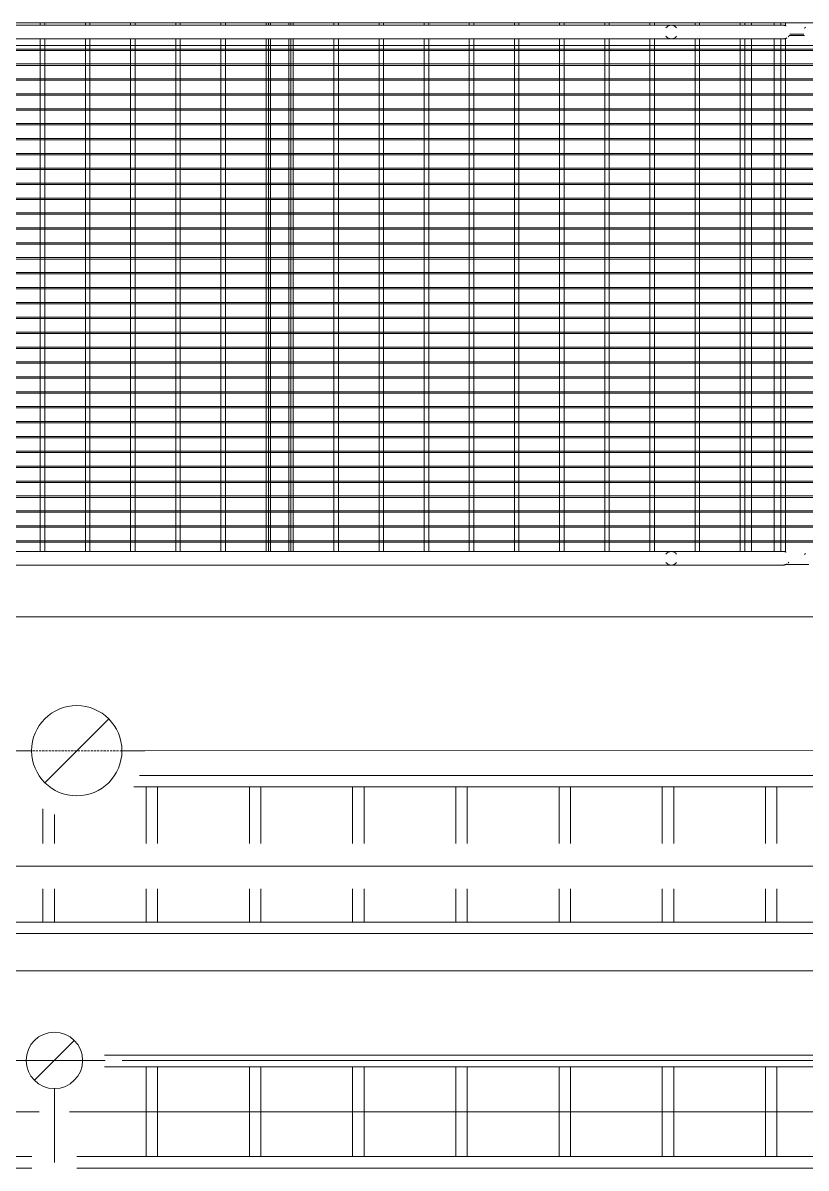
# Model space of a CAD drawing. Header units: centimetres. Extents: x -1762 to 3746, y -261 to 6534.
# Drawn here: x 750.8 to 924.2, y 2694 to 2947.7 of the extents above; entities that cross this region are included whole.
import ezdxf

# ---------------------------------------------------------------- set-up
doc = ezdxf.new("R2010")
doc.units = ezdxf.units.CM
doc.linetypes.add('Hidden', pattern=[0.714375, 0.47625, -0.238125])
for name, color, linetype, lineweight in [('A-DETL-HDLN', 7, 'Hidden', 9), ('A-FLOR-HRAL', 7, 'Continuous', 9), ('A-GENM', 7, 'Continuous', 9), ('E-CABL-TRAY', 7, 'Continuous', 9), ('E-CABL-TRAY-CNTR', 7, 'Continuous', 9), ('M-HVAC-DUCT', 7, 'Continuous', 9), ('P-PIPE', 7, 'Continuous', 9)]:
    doc.layers.add(name, color=color, linetype=linetype, lineweight=lineweight)
doc.layers.add('M-HVAC-DUCT-ANNO', color=7, linetype='Continuous', lineweight=9, true_color=0x007f00)

# ---------------------------------------------------------------- blocks, each defined once
blk = doc.blocks.new('M_RVR_Grating - 1_12 x 1_00-V63-Planta bodega almacenamiento congelados')
at = {"layer": 'A-GENM', "color": 254, "true_color": 0xd4d4d4}
for p, q in [((-55, 56), (-57.1, 56)), ((56.49, 56), (-57.1, 56)), ((-54.7, 56), (-55, 56)), ((-55, 56), (-55, 9.03)), ((-55, 9.03), (-55, 56)), ((-54.7, 9.03), (-54.7, 56)), ((-51.4, 56), (-51.7, 56)), ((-51.7, 56), (-51.7, 9.03)), ((-51.4, 9.03), (-51.4, 56)), ((-48.1, 56), (-48.4, 56)), ((-48.4, 56), (-48.4, 9.03)), ((-48.1, 9.03), (-48.1, 56)), ((-44.8, 56), (-45.1, 56)), ((-45.1, 56), (-45.1, 9.03)), ((-44.8, 9.03), (-44.8, 56)), ((-41.5, 56), (-41.8, 56)), ((-41.8, 56), (-41.8, 9.03)), ((-41.5, 9.03), (-41.5, 56)), ((-38.2, 56), (-38.5, 56)), ((-38.5, 56), (-38.5, 9.03)), ((-38.2, 9.03), (-38.2, 56)), ((-34.9, 56), (-35.2, 56)), ((-35.2, 56), (-35.2, 9.03)), ((-34.9, 9.03), (-34.9, 56)), ((-31.6, 56), (-31.9, 56)), ((-31.9, 56), (-31.9, 9.03)), ((-31.6, 9.03), (-31.6, 56)), ((-28.3, 56), (-28.6, 56)), ((-28.6, 56), (-28.6, 9.03)), ((-28.3, 9.03), (-28.3, 56)), ((-25, 56), (-25.3, 56)), ((-25.3, 56), (-25.3, 9.03)), ((-25, 9.03), (-25, 56)), ((-21.7, 56), (-22, 56)), ((-22, 56), (-22, 9.03)), ((-21.7, 9.03), (-21.7, 56)), ((-18.4, 56), (-18.7, 56)), ((-18.7, 56), (-18.7, 9.03)), ((-18.4, 9.03), (-18.4, 56)), ((-15.1, 56), (-15.4, 56)), ((-15.4, 56), (-15.4, 9.03)), ((-15.1, 9.03), (-15.1, 56)), ((-11.8, 56), (-12.1, 56)), ((-12.1, 56), (-12.1, 9.03)), ((-11.8, 9.03), (-11.8, 56)), ((-8.5, 56), (-8.8, 56)), ((-8.8, 56), (-8.8, 9.03)), ((-8.5, 9.03), (-8.5, 56)), ((-5.2, 56), (-5.5, 56)), ((-5.5, 56), (-5.5, 9.03)), ((-5.2, 9.03), (-5.2, 56)), ((-1.9, 56), (-2.2, 56)), ((-2.2, 56), (-2.2, 9.03)), ((-1.9, 9.03), (-1.9, 56)), ((1.4, 56), (1.1, 56)), ((1.1, 56), (1.1, 9.03)), ((1.4, 9.03), (1.4, 56)), ((4.7, 56), (4.4, 56)), ((4.4, 56), (4.4, 9.03)), ((4.7, 9.03), (4.7, 56)), ((8, 56), (7.7, 56)), ((7.7, 56), (7.7, 9.03)), ((8, 9.03), (8, 56)), ((11.3, 56), (11, 56)), ((11, 56), (11, 9.03)), ((11.3, 9.03), (11.3, 56)), ((14.6, 56), (14.3, 56)), ((14.3, 56), (14.3, 9.03)), ((14.6, 9.03), (14.6, 56)), ((17.9, 56), (17.6, 56)), ((17.6, 56), (17.6, 9.03)), ((17.9, 9.03), (17.9, 56)), ((21.2, 56), (20.9, 56)), ((20.9, 56), (20.9, 9.03)), ((21.2, 9.03), (21.2, 56)), ((24.5, 56), (24.2, 56)), ((24.2, 56), (24.2, 9.03)), ((24.5, 9.03), (24.5, 56)), ((27.8, 56), (27.5, 56)), ((27.5, 56), (27.5, 9.03)), ((27.8, 9.03), (27.8, 56)), ((31.1, 56), (30.8, 56)), ((30.8, 56), (30.8, 9.03)), ((31.1, 9.03), (31.1, 56)), ((34.4, 56), (34.1, 56)), ((34.1, 56), (34.1, 9.03)), ((34.4, 9.03), (34.4, 56)), ((37.7, 56), (37.4, 56)), ((37.4, 56), (37.4, 9.03)), ((37.7, 9.03), (37.7, 56)), ((41, 56), (40.7, 56)), ((40.7, 56), (40.7, 9.03)), ((41, 9.03), (41, 56)), ((44.3, 56), (44, 56)), ((44, 56), (44, 9.03)), ((44.3, 9.03), (44.3, 56)), ((47.6, 56), (47.3, 56)), ((47.3, 56), (47.3, 9.03)), ((47.6, 9.03), (47.6, 56)), ((50.9, 56), (50.6, 56)), ((50.6, 56), (50.6, 9.03)), ((50.9, 9.03), (50.9, 56)), ((54.2, 56), (53.9, 56)), ((53.9, 56), (53.9, 9.03)), ((54.2, 9.03), (54.2, 56)), ((56.49, 56), (55, 56)), ((55, 56), (55, 9.03)), ((60, 56), (59.47, 56)), ((60, 56), (59.47, 56)), ((60, 9.03), (60, 56)), ((60, 51), (60, 56)), ((-57.1, 51), (56.49, 51)), ((59.47, 51), (60, 51)), ((56.49, 49.5), (-57.1, 49.5)), ((-57.1, 48.5), (56.49, 48.5)), ((60, 49.5), (59.47, 49.5)), ((59.47, 48.5), (60, 48.5)), ((56.49, 39.5), (-57.1, 39.5)), ((-57.1, 38.5), (56.49, 38.5)), ((60, 39.5), (59.47, 39.5)), ((59.47, 38.5), (60, 38.5)), ((56.49, 29.5), (-57.1, 29.5)), ((-57.1, 28.5), (56.49, 28.5)), ((60, 29.5), (59.47, 29.5)), ((59.47, 28.5), (60, 28.5)), ((56.49, 19.5), (-57.1, 19.5)), ((-57.1, 18.5), (56.49, 18.5)), ((60, 19.5), (59.47, 19.5)), ((59.47, 18.5), (60, 18.5)), ((56.48, 9.5), (-57.1, 9.5)), ((-57.1, 8.5), (56.48, 8.5)), ((-55, 9), (-55, -56)), ((-55, -56), (-55, 9)), ((-54.7, -56), (-54.7, 9)), ((-51.7, 9), (-51.7, -56)), ((-51.4, -56), (-51.4, 9)), ((-48.4, 9), (-48.4, -56)), ((-48.1, -56), (-48.1, 9)), ((-45.1, 9), (-45.1, -56)), ((-44.8, -56), (-44.8, 9)), ((-41.8, 9), (-41.8, -56)), ((-41.5, -56), (-41.5, 9)), ((-38.5, 9), (-38.5, -56)), ((-38.2, -56), (-38.2, 9)), ((-35.2, 9), (-35.2, -56)), ((-34.9, -56), (-34.9, 9)), ((-31.9, 9), (-31.9, -56)), ((-31.6, -56), (-31.6, 9)), ((-28.6, 9), (-28.6, -56)), ((-28.3, -56), (-28.3, 9)), ((-25.3, 9), (-25.3, -56)), ((-25, -56), (-25, 9)), ((-22, 9), (-22, -56)), ((-21.7, -56), (-21.7, 9)), ((-18.7, 9), (-18.7, -56)), ((-18.4, -56), (-18.4, 9)), ((-15.4, 9), (-15.4, -56)), ((-15.1, -56), (-15.1, 9)), ((-12.1, 9), (-12.1, -56)), ((-11.8, -56), (-11.8, 9)), ((-8.8, 9), (-8.8, -56)), ((-8.5, -56), (-8.5, 9)), ((-5.5, 9), (-5.5, -56)), ((-5.2, -56), (-5.2, 9)), ((-2.2, 9), (-2.2, -56)), ((-1.9, -56), (-1.9, 9)), ((1.1, 9), (1.1, -56)), ((1.4, -56), (1.4, 9)), ((4.4, 9), (4.4, -56)), ((4.7, -56), (4.7, 9)), ((7.7, 9), (7.7, -56)), ((8, -56), (8, 9)), ((11, 9), (11, -56)), ((11.3, -56), (11.3, 9)), ((14.3, 9), (14.3, -56)), ((14.6, -56), (14.6, 9)), ((17.6, 9), (17.6, -56)), ((17.9, -56), (17.9, 9)), ((20.9, 9), (20.9, -56)), ((21.2, -56), (21.2, 9)), ((24.2, 9), (24.2, -56)), ((24.5, -56), (24.5, 9)), ((27.5, 9), (27.5, -56)), ((27.8, -56), (27.8, 9)), ((30.8, 9), (30.8, -56)), ((31.1, -56), (31.1, 9)), ((34.1, 9), (34.1, -56)), ((34.4, -56), (34.4, 9)), ((37.4, 9), (37.4, -56)), ((37.7, -56), (37.7, 9)), ((40.7, 9.02), (40.7, -56)), ((41, -56), (41, 9.02)), ((44, 9.02), (44, -56)), ((44.3, -56), (44.3, 9.02)), ((47.3, 9.01), (47.3, -56)), ((47.6, -56), (47.6, 9.01)), ((50.6, 9.01), (50.6, -56)), ((50.9, -56), (50.9, 9.01)), ((53.9, 9.01), (53.9, -56)), ((54.2, -56), (54.2, 9.01)), ((55, 9.01), (55, -56)), ((60, 9.5), (59.47, 9.5)), ((59.47, 8.5), (60, 8.5)), ((60, 9), (60, 9.03)), ((60, -56), (60, 9)), ((56.48, -0.5), (-57.1, -0.5)), ((-57.1, -1.5), (56.48, -1.5)), ((60, -0.5), (59.47, -0.5)), ((59.47, -1.5), (60, -1.5)), ((56.48, -10.5), (-57.1, -10.5)), ((-57.1, -11.5), (56.48, -11.5)), ((60, -10.5), (59.47, -10.5)), ((59.47, -11.5), (60, -11.5)), ((56.48, -20.5), (-57.1, -20.5)), ((-57.1, -21.5), (56.48, -21.5)), ((60, -20.5), (59.47, -20.5)), ((59.47, -21.5), (60, -21.5)), ((56.48, -30.5), (-57.1, -30.5)), ((-57.1, -31.5), (56.48, -31.5)), ((60, -30.5), (59.47, -30.5)), ((59.47, -31.5), (60, -31.5)), ((56.48, -40.5), (-57.1, -40.5)), ((60, -40.5), (59.47, -40.5)), ((-57.1, -41.5), (56.48, -41.5)), ((59.47, -41.5), (60, -41.5)), ((56.48, -50.5), (-57.1, -50.5)), ((60, -50.5), (59.47, -50.5)), ((56.48, -51), (-57.1, -51)), ((-57.1, -51.5), (56.48, -51.5)), ((60, -51), (59.47, -51)), ((59.47, -51.5), (60, -51.5)), ((60, -56), (60, -51)), ((-57.1, -56), (-55, -56)), ((-57.1, -56), (56.48, -56)), ((-55, -56), (-54.7, -56)), ((-51.7, -56), (-51.4, -56)), ((-48.4, -56), (-48.1, -56)), ((-45.1, -56), (-44.8, -56)), ((-41.8, -56), (-41.5, -56)), ((-38.5, -56), (-38.2, -56)), ((-35.2, -56), (-34.9, -56)), ((-31.9, -56), (-31.6, -56)), ((-28.6, -56), (-28.3, -56)), ((-25.3, -56), (-25, -56)), ((-22, -56), (-21.7, -56)), ((-18.7, -56), (-18.4, -56)), ((-15.4, -56), (-15.1, -56)), ((-12.1, -56), (-11.8, -56)), ((-8.8, -56), (-8.5, -56)), ((-5.5, -56), (-5.2, -56)), ((-2.2, -56), (-1.9, -56)), ((1.1, -56), (1.4, -56)), ((4.4, -56), (4.7, -56)), ((7.7, -56), (8, -56)), ((11, -56), (11.3, -56)), ((14.3, -56), (14.6, -56)), ((17.6, -56), (17.9, -56)), ((20.9, -56), (21.2, -56)), ((24.2, -56), (24.5, -56)), ((27.5, -56), (27.8, -56)), ((30.8, -56), (31.1, -56)), ((34.1, -56), (34.4, -56)), ((37.4, -56), (37.7, -56)), ((40.7, -56), (41, -56)), ((44, -56), (44.3, -56)), ((47.3, -56), (47.6, -56)), ((50.6, -56), (50.9, -56)), ((53.9, -56), (54.2, -56)), ((55, -56), (56.48, -56)), ((59.47, -56), (60, -56)), ((59.47, -56), (60, -56))]:
    blk.add_line(p, q, dxfattribs=at)
blk = doc.blocks.new('M_RVR_Grating - 1_12 x 1_00-V64-Planta bodega almacenamiento congelados')
at = {"layer": 'A-GENM', "color": 254, "true_color": 0xd4d4d4}
for p, q in [((-55, 56), (-57.1, 56)), ((56.48, 56), (-57.1, 56)), ((-55, 56), (-55, -56)), ((-54.7, 56), (-55, 56)), ((-55, -56), (-55, 56)), ((-54.7, -56), (-54.7, 56)), ((-51.7, 56), (-51.7, -56)), ((-51.4, 56), (-51.7, 56)), ((-51.4, -56), (-51.4, 56)), ((-48.4, 56), (-48.4, -56)), ((-48.1, 56), (-48.4, 56)), ((-48.1, -56), (-48.1, 56)), ((-45.1, 56), (-45.1, -56)), ((-44.8, 56), (-45.1, 56)), ((-44.8, -56), (-44.8, 56)), ((-41.8, 56), (-41.8, -56)), ((-41.5, 56), (-41.8, 56)), ((-41.5, -56), (-41.5, 56)), ((-38.5, 56), (-38.5, -56)), ((-38.2, 56), (-38.5, 56)), ((-38.2, -56), (-38.2, 56)), ((-35.2, 56), (-35.2, -56)), ((-34.9, 56), (-35.2, 56)), ((-34.9, -56), (-34.9, 56)), ((-31.9, 56), (-31.9, -56)), ((-31.6, 56), (-31.9, 56)), ((-31.6, -56), (-31.6, 56)), ((-28.6, 56), (-28.6, -56)), ((-28.3, 56), (-28.6, 56)), ((-28.3, -56), (-28.3, 56)), ((-25.3, 56), (-25.3, -56)), ((-25, 56), (-25.3, 56)), ((-25, -56), (-25, 56)), ((-22, 56), (-22, -56)), ((-21.7, 56), (-22, 56)), ((-21.7, -56), (-21.7, 56)), ((-18.7, 56), (-18.7, -56)), ((-18.4, 56), (-18.7, 56)), ((-18.4, -56), (-18.4, 56)), ((-15.4, 56), (-15.4, -56)), ((-15.1, 56), (-15.4, 56)), ((-15.1, -56), (-15.1, 56)), ((-12.1, 56), (-12.1, -56)), ((-11.8, 56), (-12.1, 56)), ((-11.8, -56), (-11.8, 56)), ((-8.8, 56), (-8.8, -56)), ((-8.5, 56), (-8.8, 56)), ((-8.5, -56), (-8.5, 56)), ((-5.5, 56), (-5.5, -56)), ((-5.2, 56), (-5.5, 56)), ((-5.2, -56), (-5.2, 56)), ((-2.2, 56), (-2.2, -56)), ((-1.9, 56), (-2.2, 56)), ((-1.9, -56), (-1.9, 56)), ((1.1, 56), (1.1, -56)), ((1.4, 56), (1.1, 56)), ((1.4, -56), (1.4, 56)), ((4.4, 56), (4.4, -56)), ((4.7, 56), (4.4, 56)), ((4.7, -56), (4.7, 56)), ((7.7, 56), (7.7, -56)), ((8, 56), (7.7, 56)), ((8, -56), (8, 56)), ((11, 56), (11, -56)), ((11.3, 56), (11, 56)), ((11.3, -56), (11.3, 56)), ((14.3, 56), (14.3, -56)), ((14.6, 56), (14.3, 56)), ((14.6, -56), (14.6, 56)), ((17.6, 56), (17.6, -56)), ((17.9, 56), (17.6, 56)), ((17.9, -56), (17.9, 56)), ((20.9, 56), (20.9, -56)), ((21.2, 56), (20.9, 56)), ((21.2, -56), (21.2, 56)), ((24.2, 56), (24.2, -56)), ((24.5, 56), (24.2, 56)), ((24.5, -56), (24.5, 56)), ((27.5, 56), (27.5, -56)), ((27.8, 56), (27.5, 56)), ((27.8, -56), (27.8, 56)), ((30.8, 56), (30.8, -56)), ((31.1, 56), (30.8, 56)), ((31.1, -56), (31.1, 56)), ((34.1, 56), (34.1, -56)), ((34.4, 56), (34.1, 56)), ((34.4, -56), (34.4, 56)), ((37.4, 56), (37.4, -56)), ((37.7, 56), (37.4, 56)), ((37.7, -56), (37.7, 56)), ((40.7, 56), (40.7, -56)), ((41, 56), (40.7, 56)), ((41, -56), (41, 56)), ((44, 56), (44, -56)), ((44.3, 56), (44, 56)), ((44.3, -56), (44.3, 56)), ((47.3, 56), (47.3, -56)), ((47.6, 56), (47.3, 56)), ((47.6, -56), (47.6, 56)), ((50.6, 56), (50.6, -56)), ((50.9, 56), (50.6, 56)), ((50.9, -56), (50.9, 56)), ((53.9, 56), (53.9, -56)), ((54.2, 56), (53.9, 56)), ((54.2, -56), (54.2, 56)), ((55, 56), (55, -56)), ((56.48, 56), (55, 56)), ((60, 56), (59.47, 56)), ((60, 56), (59.47, 56)), ((60, -56), (60, 56)), ((60, 51), (60, 56)), ((56.48, 51.5), (-57.1, 51.5)), ((-57.1, 51), (56.48, 51)), ((60, 51.5), (59.47, 51.5)), ((59.47, 51), (60, 51)), ((-57.1, 50.5), (56.48, 50.5)), ((59.47, 50.5), (60, 50.5)), ((56.48, 41.5), (-57.1, 41.5)), ((60, 41.5), (59.47, 41.5)), ((-57.1, 40.5), (56.48, 40.5)), ((59.47, 40.5), (60, 40.5)), ((56.48, 31.5), (-57.1, 31.5)), ((-57.1, 30.5), (56.48, 30.5)), ((60, 31.5), (59.47, 31.5)), ((59.47, 30.5), (60, 30.5)), ((56.47, 21.5), (-57.1, 21.5)), ((-57.1, 20.5), (56.47, 20.5)), ((60, 21.5), (59.47, 21.5)), ((59.47, 20.5), (60, 20.5)), ((56.47, 11.5), (-57.1, 11.5)), ((-57.1, 10.5), (56.47, 10.5)), ((60, 11.5), (59.47, 11.5)), ((59.47, 10.5), (60, 10.5)), ((56.47, 1.5), (-57.1, 1.5)), ((-57.1, 0.5), (56.47, 0.5)), ((60, 1.5), (59.47, 1.5)), ((59.47, 0.5), (60, 0.5)), ((56.47, -8.5), (-57.1, -8.5)), ((-57.1, -9.5), (56.47, -9.5)), ((60, -8.5), (59.47, -8.5)), ((59.47, -9.5), (60, -9.5)), ((56.47, -18.5), (-57.1, -18.5)), ((-57.1, -19.5), (56.47, -19.5)), ((60, -18.5), (59.47, -18.5)), ((59.47, -19.5), (60, -19.5)), ((56.47, -28.5), (-57.1, -28.5)), ((-57.1, -29.5), (56.47, -29.5)), ((60, -28.5), (59.47, -28.5)), ((59.47, -29.5), (60, -29.5)), ((56.47, -38.5), (-57.1, -38.5)), ((-57.1, -39.5), (56.47, -39.5)), ((60, -38.5), (59.47, -38.5)), ((59.47, -39.5), (60, -39.5)), ((56.47, -48.5), (-57.1, -48.5)), ((-57.1, -49.5), (56.47, -49.5)), ((60, -48.5), (59.47, -48.5)), ((59.47, -49.5), (60, -49.5)), ((56.47, -51), (-57.11, -51)), ((60, -51), (59.46, -51)), ((60, -56), (60, -51)), ((-57.12, -56), (-55, -56)), ((-57.12, -56), (56.48, -56)), ((-55, -56), (-54.7, -56)), ((-51.7, -56), (-51.4, -56)), ((-48.4, -56), (-48.1, -56)), ((-45.1, -56), (-44.8, -56)), ((-41.8, -56), (-41.5, -56)), ((-38.5, -56), (-38.2, -56)), ((-35.2, -56), (-34.9, -56)), ((-31.9, -56), (-31.6, -56)), ((-28.6, -56), (-28.3, -56)), ((-25.3, -56), (-25, -56)), ((-22, -56), (-21.7, -56)), ((-18.7, -56), (-18.4, -56)), ((-15.4, -56), (-15.1, -56)), ((-12.1, -56), (-11.8, -56)), ((-8.8, -56), (-8.5, -56)), ((-5.5, -56), (-5.2, -56)), ((-2.2, -56), (-1.9, -56)), ((1.1, -56), (1.4, -56)), ((4.4, -56), (4.7, -56)), ((7.7, -56), (8, -56)), ((11, -56), (11.3, -56)), ((14.3, -56), (14.6, -56)), ((17.6, -56), (17.9, -56)), ((20.9, -56), (21.2, -56)), ((24.2, -56), (24.5, -56)), ((27.5, -56), (27.8, -56)), ((30.8, -56), (31.1, -56)), ((34.1, -56), (34.4, -56)), ((37.4, -56), (37.7, -56)), ((40.7, -56), (41, -56)), ((44, -56), (44.3, -56)), ((47.3, -56), (47.6, -56)), ((50.6, -56), (50.9, -56)), ((53.9, -56), (54.2, -56)), ((55, -56), (56.48, -56)), ((59.45, -56), (60, -56)), ((59.45, -56), (60, -56))]:
    blk.add_line(p, q, dxfattribs=at)
blk = doc.blocks.new('M_RVR_Grating - 1_12 x 1_00-V65-Planta bodega almacenamiento congelados')
at = {"layer": 'A-GENM', "color": 254, "true_color": 0xd4d4d4}
for p, q in [((-55, 56), (-57.11, 56)), ((56.47, 56), (-57.11, 56)), ((-54.7, 56), (-55, 56)), ((-55, 56), (-55, -56)), ((-55, -56), (-55, 56)), ((-54.7, -56), (-54.7, 56)), ((-51.4, 56), (-51.7, 56)), ((-51.7, 56), (-51.7, -56)), ((-51.4, -56), (-51.4, 56)), ((-48.1, 56), (-48.4, 56)), ((-48.4, 56), (-48.4, -56)), ((-48.1, -56), (-48.1, 56)), ((-44.8, 56), (-45.1, 56)), ((-45.1, 56), (-45.1, -56)), ((-44.8, -56), (-44.8, 56)), ((-41.5, 56), (-41.8, 56)), ((-41.8, 56), (-41.8, -56)), ((-41.5, -56), (-41.5, 56)), ((-38.2, 56), (-38.5, 56)), ((-38.5, 56), (-38.5, -56)), ((-38.2, -56), (-38.2, 56)), ((-34.9, 56), (-35.2, 56)), ((-35.2, 56), (-35.2, -56)), ((-34.9, -56), (-34.9, 56)), ((-31.6, 56), (-31.9, 56)), ((-31.9, 56), (-31.9, -56)), ((-31.6, -56), (-31.6, 56)), ((-28.3, 56), (-28.6, 56)), ((-28.6, 56), (-28.6, -56)), ((-28.3, -56), (-28.3, 56)), ((-25, 56), (-25.3, 56)), ((-25.3, 56), (-25.3, -56)), ((-25, -56), (-25, 56)), ((-21.7, 56), (-22, 56)), ((-22, 56), (-22, -56)), ((-21.7, -56), (-21.7, 56)), ((-18.4, 56), (-18.7, 56)), ((-18.7, 56), (-18.7, -56)), ((-18.4, -56), (-18.4, 56)), ((-15.1, 56), (-15.4, 56)), ((-15.4, 56), (-15.4, -56)), ((-15.1, -56), (-15.1, 56)), ((-11.8, 56), (-12.1, 56)), ((-12.1, 56), (-12.1, -56)), ((-11.8, -56), (-11.8, 56)), ((-8.5, 56), (-8.8, 56)), ((-8.8, 56), (-8.8, -56)), ((-8.5, -56), (-8.5, 56)), ((-5.2, 56), (-5.5, 56)), ((-5.5, 56), (-5.5, -56)), ((-5.2, -56), (-5.2, 56)), ((-1.9, 56), (-2.2, 56)), ((-2.2, 56), (-2.2, -56)), ((-1.9, -56), (-1.9, 56)), ((1.4, 56), (1.1, 56)), ((1.1, 56), (1.1, -56)), ((1.4, -56), (1.4, 56)), ((4.7, 56), (4.4, 56)), ((4.4, 56), (4.4, -56)), ((4.7, -56), (4.7, 56)), ((8, 56), (7.7, 56)), ((7.7, 56), (7.7, -56)), ((8, -56), (8, 56)), ((11.3, 56), (11, 56)), ((11, 56), (11, -56)), ((11.3, -56), (11.3, 56)), ((14.6, 56), (14.3, 56)), ((14.3, 56), (14.3, -56)), ((14.6, -56), (14.6, 56)), ((17.9, 56), (17.6, 56)), ((17.6, 56), (17.6, -56)), ((17.9, -56), (17.9, 56)), ((21.2, 56), (20.9, 56)), ((20.9, 56), (20.9, -56)), ((21.2, -56), (21.2, 56)), ((24.5, 56), (24.2, 56)), ((24.2, 56), (24.2, -56)), ((24.5, -56), (24.5, 56)), ((27.8, 56), (27.5, 56)), ((27.5, 56), (27.5, -56)), ((27.8, -56), (27.8, 56)), ((31.1, 56), (30.8, 56)), ((30.8, 56), (30.8, -56)), ((31.1, -56), (31.1, 56)), ((34.4, 56), (34.1, 56)), ((34.1, 56), (34.1, -56)), ((34.4, -56), (34.4, 56)), ((37.7, 56), (37.4, 56)), ((37.4, 56), (37.4, -56)), ((37.7, -56), (37.7, 56)), ((41, 56), (40.7, 56)), ((40.7, 56), (40.7, -56)), ((41, -56), (41, 56)), ((44.3, 56), (44, 56)), ((44, 56), (44, -56)), ((44.3, -56), (44.3, 56)), ((47.6, 56), (47.3, 56)), ((47.3, 56), (47.3, -56)), ((47.6, -56), (47.6, 56)), ((50.9, 56), (50.6, 56)), ((50.6, 56), (50.6, -56)), ((50.9, -56), (50.9, 56)), ((54.2, 56), (53.9, 56)), ((53.9, 56), (53.9, -56)), ((54.2, -56), (54.2, 56)), ((56.47, 56), (55, 56)), ((55, 56), (55, -56)), ((60, 56), (59.46, 56)), ((60, 56), (59.46, 56)), ((60, -56), (60, 56)), ((60, 51), (60, 56)), ((-57.12, 51), (56.48, 51)), ((59.45, 51), (60, 51)), ((-60, 48.65), (-60, 43.33)), ((-57.25, 48.5), (56.64, 48.5)), ((56.5, 49.5), (-57.13, 49.5)), ((59.32, 48.5), (60, 48.5)), ((60, 49.5), (59.45, 49.5)), ((57.2, 47.71), (57.2, 44.31)), ((57.5, 44.44), (57.5, 47.56)), ((56.48, 39.5), (-57.14, 39.5)), ((-57.11, 38.5), (56.48, 38.5)), ((60, 39.5), (59.43, 39.5)), ((59.46, 38.5), (60, 38.5)), ((56.47, 29.5), (-57.1, 29.5)), ((-57.1, 28.5), (56.47, 28.5)), ((60, 29.5), (59.47, 29.5)), ((59.47, 28.5), (60, 28.5)), ((-57.11, 18.5), (56.47, 18.5)), ((56.47, 19.5), (-57.1, 19.5)), ((60, 19.5), (59.47, 19.5)), ((59.47, 18.5), (60, 18.5)), ((56.47, 9.5), (-57.11, 9.5)), ((-57.11, 8.5), (56.47, 8.5)), ((60, 9.5), (59.46, 9.5)), ((59.46, 8.5), (60, 8.5)), ((56.47, -0.5), (-57.11, -0.5)), ((-57.11, -1.5), (56.47, -1.5)), ((60, -0.5), (59.46, -0.5)), ((59.46, -1.5), (60, -1.5)), ((56.47, -10.5), (-57.11, -10.5)), ((-57.11, -11.5), (56.47, -11.5)), ((60, -10.5), (59.46, -10.5)), ((59.46, -11.5), (60, -11.5)), ((56.47, -20.5), (-57.11, -20.5)), ((-57.11, -21.5), (56.47, -21.5)), ((60, -20.5), (59.46, -20.5)), ((59.46, -21.5), (60, -21.5)), ((56.47, -30.5), (-57.11, -30.5)), ((-57.11, -31.5), (56.47, -31.5)), ((60, -30.5), (59.46, -30.5)), ((59.46, -31.5), (60, -31.5)), ((56.47, -40.5), (-57.11, -40.5)), ((60, -40.5), (59.46, -40.5)), ((-57.11, -41.5), (56.47, -41.5)), ((59.46, -41.5), (60, -41.5)), ((56.47, -50.5), (-57.11, -50.5)), ((60, -50.5), (59.46, -50.5)), ((56.47, -51), (-57.11, -51)), ((-57.11, -51.5), (56.47, -51.5)), ((60, -51), (59.46, -51)), ((59.46, -51.5), (60, -51.5)), ((60, -56), (60, -51)), ((-57.11, -56), (-55, -56)), ((-57.11, -56), (56.47, -56)), ((-55, -56), (-54.7, -56)), ((-51.7, -56), (-51.4, -56)), ((-48.4, -56), (-48.1, -56)), ((-45.1, -56), (-44.8, -56)), ((-41.8, -56), (-41.5, -56)), ((-38.5, -56), (-38.2, -56)), ((-35.2, -56), (-34.9, -56)), ((-31.9, -56), (-31.6, -56)), ((-28.6, -56), (-28.3, -56)), ((-25.3, -56), (-25, -56)), ((-22, -56), (-21.7, -56)), ((-18.7, -56), (-18.4, -56)), ((-15.4, -56), (-15.1, -56)), ((-12.1, -56), (-11.8, -56)), ((-8.8, -56), (-8.5, -56)), ((-5.5, -56), (-5.2, -56)), ((-2.2, -56), (-1.9, -56)), ((1.1, -56), (1.4, -56)), ((4.4, -56), (4.7, -56)), ((7.7, -56), (8, -56)), ((11, -56), (11.3, -56)), ((14.3, -56), (14.6, -56)), ((17.6, -56), (17.9, -56)), ((20.9, -56), (21.2, -56)), ((24.2, -56), (24.5, -56)), ((27.5, -56), (27.8, -56)), ((30.8, -56), (31.1, -56)), ((34.1, -56), (34.4, -56)), ((37.4, -56), (37.7, -56)), ((40.7, -56), (41, -56)), ((44, -56), (44.3, -56)), ((47.3, -56), (47.6, -56)), ((50.6, -56), (50.9, -56)), ((53.9, -56), (54.2, -56)), ((55, -56), (56.47, -56)), ((59.46, -56), (60, -56)), ((59.46, -56), (60, -56))]:
    blk.add_line(p, q, dxfattribs=at)
blk = doc.blocks.new('Railings 51 - Railings 41-1808085-Planta bodega almacenamiento congelados')
at = {"layer": 'A-FLOR-HRAL', "color": 254, "true_color": 0xd4d4d4}
for p, q in [((1343.61, 4534.39), (1343.61, 4024.34)), ((1346.61, 4024.34), (1346.61, 4534.39))]:
    blk.add_line(p, q, dxfattribs=at)
at = {"layer": 'A-FLOR-HRAL', "color": 254, "true_color": 0xd4d4d4, "flags": 128}
for points in [[(1343.61, 4024.34), (1343.61, 4024.02), (1343.61, 4023.7), (1343.61, 4023.38), (1343.61, 4023.07), (1343.61, 4022.75), (1343.61, 4022.44), (1343.61, 4022.13), (1343.61, 4021.82), (1343.61, 4021.52), (1343.61, 4021.22), (1343.61, 4020.93), (1343.61, 4020.65), (1343.61, 4020.36), (1343.61, 4020.09), (1343.61, 4019.82), (1343.61, 4019.56), (1343.61, 4019.31), (1343.61, 4019.06), (1343.61, 4018.83), (1343.61, 4018.6), (1343.61, 4018.38), (1343.61, 4018.17), (1343.61, 4017.98), (1343.61, 4017.79), (1343.61, 4017.61), (1343.61, 4017.44), (1343.61, 4017.28), (1343.61, 4017.14), (1343.61, 4017.01), (1343.61, 4016.88), (1343.61, 4016.77), (1343.61, 4016.68), (1343.61, 4016.59), (1343.61, 4016.52), (1343.61, 4016.46), (1343.61, 4016.41), (1343.61, 4016.37), (1343.61, 4016.35), (1343.61, 4016.34), (1343.61, 4016.34)], [(1343.61, 4020.57), (1343.61, 4020.85), (1343.61, 4021.15), (1343.61, 4021.44), (1343.61, 4021.74), (1343.61, 4022.05), (1343.61, 4022.35), (1343.61, 4022.67), (1343.61, 4022.98), (1343.61, 4023.3), (1343.61, 4023.61), (1343.61, 4023.93), (1343.61, 4024.25)], [(1346.61, 4024.34), (1346.61, 4024.02), (1346.61, 4023.7), (1346.61, 4023.38), (1346.61, 4023.07), (1346.61, 4022.75), (1346.61, 4022.44), (1346.61, 4022.13), (1346.61, 4021.82), (1346.61, 4021.52), (1346.61, 4021.22), (1346.61, 4020.93), (1346.61, 4020.65), (1346.61, 4020.36), (1346.61, 4020.09), (1346.61, 4019.82), (1346.61, 4019.56), (1346.61, 4019.31), (1346.61, 4019.06), (1346.61, 4018.83), (1346.61, 4018.6), (1346.61, 4018.38), (1346.61, 4018.17), (1346.61, 4017.98), (1346.61, 4017.79), (1346.61, 4017.61), (1346.61, 4017.44), (1346.61, 4017.28), (1346.61, 4017.14), (1346.61, 4017.01), (1346.61, 4016.88), (1346.61, 4016.77), (1346.61, 4016.68), (1346.61, 4016.59), (1346.61, 4016.52), (1346.61, 4016.46), (1346.61, 4016.41), (1346.61, 4016.37), (1346.61, 4016.35), (1346.61, 4016.34), (1346.61, 4016.34)], [(1346.61, 4016.34), (1346.61, 4016.35), (1346.61, 4016.37), (1346.61, 4016.4), (1346.61, 4016.44), (1346.61, 4016.5), (1346.61, 4016.57), (1346.61, 4016.65), (1346.61, 4016.75), (1346.61, 4016.85), (1346.61, 4016.97), (1346.61, 4017.1), (1346.61, 4017.24), (1346.61, 4017.4), (1346.61, 4017.56), (1346.61, 4017.74), (1346.61, 4017.92), (1346.61, 4018.12), (1346.61, 4018.33), (1346.61, 4018.54), (1346.61, 4018.77), (1346.61, 4019), (1346.61, 4019.24), (1346.61, 4019.49), (1346.61, 4019.75), (1346.61, 4020.02), (1346.61, 4020.29), (1346.61, 4020.57), (1346.61, 4020.85), (1346.61, 4021.15), (1346.61, 4021.44), (1346.61, 4021.74), (1346.61, 4022.05), (1346.61, 4022.35), (1346.61, 4022.67), (1346.61, 4022.98), (1346.61, 4023.3), (1346.61, 4023.61), (1346.61, 4023.93), (1346.61, 4024.25), (1346.61, 4024.34)], [(1343.61, 4016.34), (1343.61, 4016.35), (1343.61, 4016.37), (1343.61, 4016.4), (1343.61, 4016.44), (1343.61, 4016.5), (1343.61, 4016.57), (1343.61, 4016.65), (1343.61, 4016.75), (1343.61, 4016.85), (1343.61, 4016.97), (1343.61, 4017.1), (1343.61, 4017.24)], [(1343.81, 4015.58), (1343.78, 4015.63), (1343.76, 4015.69), (1343.73, 4015.74), (1343.71, 4015.8), (1343.69, 4015.85), (1343.67, 4015.91), (1343.65, 4015.97), (1343.64, 4016.03), (1343.63, 4016.08), (1343.62, 4016.14), (1343.61, 4016.2), (1343.61, 4016.26), (1343.61, 4016.32), (1343.61, 4016.34)], [(1346.61, 4016.34), (1346.61, 4016.28), (1346.6, 4016.22), (1346.6, 4016.16), (1346.59, 4016.1), (1346.58, 4016.04), (1346.56, 4015.98), (1346.55, 4015.93), (1346.53, 4015.87), (1346.51, 4015.81), (1346.49, 4015.76), (1346.46, 4015.7)], [(1344.26, 4015.1), (1344.26, 4015.1), (1344.21, 4015.14), (1344.16, 4015.17), (1344.12, 4015.21), (1344.07, 4015.25), (1344.04, 4015.28)]]:
    blk.add_lwpolyline(points, dxfattribs=at)
at = {"layer": 'A-FLOR-HRAL', "color": 254, "true_color": 0xd4d4d4}
for start, end in [(128.7211, 231.2789), (308.7211, 51.2789)]:
    blk.add_arc((1345.11, 4041.16), 1.5, start, end, dxfattribs=at)
blk = doc.blocks.new('Railings 53 - Railings 41-1808161-Planta bodega almacenamiento congelados')
at = {"layer": 'A-FLOR-HRAL', "color": 254, "true_color": 0xd4d4d4, "flags": 128}
blk.add_lwpolyline([(488.31, 4015.1), (488.26, 4015.14), (488.21, 4015.17), (488.17, 4015.21), (488.12, 4015.25), (488.08, 4015.29)], dxfattribs=at)
blk = doc.blocks.new('Railings 55 - Railings 41-1808255-Planta bodega almacenamiento congelados')
at = {"layer": 'A-FLOR-HRAL', "color": 254, "true_color": 0xd4d4d4}
for p, q in [((1343.61, 1750.37), (1343.61, 1240.32)), ((1346.61, 1240.32), (1346.61, 1750.37))]:
    blk.add_line(p, q, dxfattribs=at)
at = {"layer": 'A-FLOR-HRAL', "color": 254, "true_color": 0xd4d4d4, "flags": 128}
for points in [[(1343.61, 1758.37), (1343.61, 1758.43), (1343.61, 1758.49), (1343.62, 1758.55), (1343.63, 1758.61), (1343.64, 1758.67), (1343.65, 1758.73), (1343.66, 1758.79), (1343.68, 1758.84), (1343.7, 1758.9), (1343.72, 1758.96), (1343.75, 1759.01)], [(1343.61, 1750.37), (1343.61, 1750.69), (1343.61, 1751.01), (1343.61, 1751.33), (1343.61, 1751.65), (1343.61, 1751.96), (1343.61, 1752.27), (1343.61, 1752.58), (1343.61, 1752.89), (1343.61, 1753.19), (1343.61, 1753.49), (1343.61, 1753.78), (1343.61, 1754.07), (1343.61, 1754.35), (1343.61, 1754.62), (1343.61, 1754.89), (1343.61, 1755.15), (1343.61, 1755.4), (1343.61, 1755.65), (1343.61, 1755.88), (1343.61, 1756.11), (1343.61, 1756.33), (1343.61, 1756.54), (1343.61, 1756.74), (1343.61, 1756.93), (1343.61, 1757.1), (1343.61, 1757.27), (1343.61, 1757.43), (1343.61, 1757.57), (1343.61, 1757.71), (1343.61, 1757.83), (1343.61, 1757.94), (1343.61, 1758.04), (1343.61, 1758.12), (1343.61, 1758.19), (1343.61, 1758.26), (1343.61, 1758.3), (1343.61, 1758.34), (1343.61, 1758.36), (1343.61, 1758.37), (1343.61, 1758.37)], [(1343.61, 1758.37), (1343.61, 1758.37), (1343.61, 1758.35), (1343.61, 1758.31), (1343.61, 1758.27), (1343.61, 1758.21), (1343.61, 1758.14), (1343.61, 1758.06), (1343.61, 1757.97), (1343.61, 1757.86), (1343.61, 1757.74), (1343.61, 1757.61), (1343.61, 1757.47), (1343.61, 1757.31), (1343.61, 1757.15), (1343.61, 1756.97), (1343.61, 1756.79), (1343.61, 1756.59), (1343.61, 1756.39), (1343.61, 1756.17), (1343.61, 1755.95), (1343.61, 1755.71), (1343.61, 1755.47), (1343.61, 1755.22), (1343.61, 1754.96), (1343.61, 1754.69), (1343.61, 1754.42), (1343.61, 1754.14), (1343.61, 1753.86), (1343.61, 1753.57), (1343.61, 1753.27), (1343.61, 1752.97), (1343.61, 1752.67), (1343.61, 1752.36), (1343.61, 1752.05), (1343.61, 1751.73), (1343.61, 1751.42), (1343.61, 1751.1), (1343.61, 1750.78), (1343.61, 1750.46), (1343.61, 1750.37)], [(1345.95, 1759.61), (1345.95, 1759.61), (1346, 1759.57), (1346.05, 1759.54), (1346.1, 1759.5), (1346.14, 1759.46), (1346.18, 1759.42)], [(1346.4, 1759.13), (1346.43, 1759.08), (1346.46, 1759.03), (1346.48, 1758.97), (1346.5, 1758.92), (1346.52, 1758.86), (1346.54, 1758.8), (1346.56, 1758.74), (1346.57, 1758.69), (1346.58, 1758.63), (1346.59, 1758.57), (1346.6, 1758.51), (1346.6, 1758.45), (1346.61, 1758.39), (1346.61, 1758.37)], [(1346.61, 1758.37), (1346.61, 1758.37), (1346.61, 1758.35), (1346.61, 1758.31), (1346.61, 1758.27), (1346.61, 1758.21), (1346.61, 1758.14), (1346.61, 1758.06), (1346.61, 1757.97), (1346.61, 1757.86), (1346.61, 1757.74), (1346.61, 1757.61), (1346.61, 1757.47)], [(1346.61, 1750.37), (1346.61, 1750.69), (1346.61, 1751.01), (1346.61, 1751.33), (1346.61, 1751.65), (1346.61, 1751.96), (1346.61, 1752.27), (1346.61, 1752.58), (1346.61, 1752.89), (1346.61, 1753.19), (1346.61, 1753.49), (1346.61, 1753.78), (1346.61, 1754.07), (1346.61, 1754.35), (1346.61, 1754.62), (1346.61, 1754.89), (1346.61, 1755.15), (1346.61, 1755.4), (1346.61, 1755.65), (1346.61, 1755.88), (1346.61, 1756.11), (1346.61, 1756.33), (1346.61, 1756.54), (1346.61, 1756.74), (1346.61, 1756.93), (1346.61, 1757.1), (1346.61, 1757.27), (1346.61, 1757.43), (1346.61, 1757.57), (1346.61, 1757.71), (1346.61, 1757.83), (1346.61, 1757.94), (1346.61, 1758.04), (1346.61, 1758.12), (1346.61, 1758.19), (1346.61, 1758.26), (1346.61, 1758.3), (1346.61, 1758.34), (1346.61, 1758.36), (1346.61, 1758.37), (1346.61, 1758.37)], [(1346.61, 1754.14), (1346.61, 1753.86), (1346.61, 1753.57), (1346.61, 1753.27), (1346.61, 1752.97), (1346.61, 1752.67), (1346.61, 1752.36), (1346.61, 1752.05), (1346.61, 1751.73), (1346.61, 1751.42), (1346.61, 1751.1), (1346.61, 1750.78), (1346.61, 1750.46)]]:
    blk.add_lwpolyline(points, dxfattribs=at)
at = {"layer": 'A-FLOR-HRAL', "color": 254, "true_color": 0xd4d4d4}
for start, end in [(128.7211, 231.2789), (308.7211, 51.2789)]:
    blk.add_arc((1345.11, 1733.55), 1.5, start, end, dxfattribs=at)
blk = doc.blocks.new('Railings 57 - Railings 41-1808331-Planta bodega almacenamiento congelados')
at = {"layer": 'A-FLOR-HRAL', "color": 254, "true_color": 0xd4d4d4, "flags": 128}
blk.add_lwpolyline([(490, 1759.61), (490.05, 1759.57), (490.1, 1759.54), (490.14, 1759.5), (490.19, 1759.46), (490.23, 1759.42)], dxfattribs=at)
blk = doc.blocks.new('PQ_RVR_EST-01_ZZ_ZZ_MO_T_A_rvt-1-Planta bodega almacenamiento congelados')
at = {"layer": 'A-FLOR-HRAL', "color": 254, "lineweight": 9, "true_color": 0xd4d4d4}
for name, p, rotation in [('Railings 51 - Railings 41-1808085-Planta bodega almacenamiento congelados', (4935.5, 1600.54), 89.9999999999999), ('Railings 53 - Railings 41-1808161-Planta bodega almacenamiento congelados', (-3091.24, 3434.8), 270.0000000000001), ('Railings 55 - Railings 41-1808255-Planta bodega almacenamiento congelados', (-839.21, 4174.18), 270.0000000000001), ('Railings 57 - Railings 41-1808331-Planta bodega almacenamiento congelados', (2683.48, 2339.91), 89.9999999999999)]:
    blk.add_blockref(name, p, dxfattribs=dict(at, rotation=rotation))
at = {"layer": 'A-GENM', "color": 254, "lineweight": 9, "true_color": 0xd4d4d4}
for name, p, rotation in [('M_RVR_Grating - 1_12 x 1_00-V63-Planta bodega almacenamiento congelados', (754.13, 2887.67), 90.0000000000001), ('M_RVR_Grating - 1_12 x 1_00-V64-Planta bodega almacenamiento congelados', (861.13, 2887.67), 89.9999999999999), ('M_RVR_Grating - 1_12 x 1_00-V65-Planta bodega almacenamiento congelados', (968.13, 2887.67), 90.0000000000001)]:
    blk.add_blockref(name, p, dxfattribs=dict(at, rotation=rotation))
blk = doc.blocks.new('M_Round Tee - Tee-1634083-Planta bodega almacenamiento congelados')
at = {"layer": 'M-HVAC-DUCT', "color": 6, "true_color": 0xff00ff}
blk.add_line((746.49, 2717.84), (768.99, 2717.84), dxfattribs=at)

msp = doc.modelspace()

# ---------------------------------------------------------------- linework, layer by layer
at = {"layer": 'A-DETL-HDLN', "color": 6, "true_color": 0xff00ff}
for p, q in [((772.69, 2786.44), (752.71, 2786.42)), ((762.74, 2786.43), (762.7, 2786.43))]:
    msp.add_line(p, q, dxfattribs=at)
at = {"layer": 'E-CABL-TRAY'}
for p, q in [((1739.58, 2780.94), (776.57, 2780.94)), ((1731.73, 2778.4), (775.34, 2778.4)), ((778.06, 2778.4), (778.06, 2765.86)), ((780.6, 2778.4), (780.6, 2765.86)), ((800.92, 2778.4), (800.92, 2765.86)), ((803.46, 2778.4), (803.46, 2765.86)), ((823.78, 2778.4), (823.78, 2765.86)), ((826.32, 2778.4), (826.32, 2765.86)), ((846.64, 2778.4), (846.64, 2765.86)), ((849.18, 2778.4), (849.18, 2765.86)), ((869.5, 2778.4), (869.5, 2765.86)), ((872.04, 2778.4), (872.04, 2765.86)), ((892.36, 2778.4), (892.36, 2765.86)), ((894.9, 2778.4), (894.9, 2765.86)), ((915.22, 2778.4), (915.22, 2765.86)), ((917.76, 2778.4), (917.76, 2765.86)), ((755.2, 2773.53), (755.2, 2765.86)), ((757.74, 2772.34), (757.74, 2765.86)), ((755.2, 2755.86), (755.2, 2748.48)), ((757.74, 2755.86), (757.74, 2748.48)), ((778.06, 2755.86), (778.06, 2748.48)), ((780.6, 2755.86), (780.6, 2748.48)), ((800.92, 2755.86), (800.92, 2748.48)), ((803.46, 2755.86), (803.46, 2748.48)), ((823.78, 2755.86), (823.78, 2748.48)), ((826.32, 2755.86), (826.32, 2748.48)), ((846.64, 2755.86), (846.64, 2748.48)), ((849.18, 2755.86), (849.18, 2748.48)), ((869.5, 2755.86), (869.5, 2748.48)), ((872.04, 2755.86), (872.04, 2748.48)), ((892.36, 2755.86), (892.36, 2748.48)), ((894.9, 2755.86), (894.9, 2748.48)), ((915.22, 2755.86), (915.22, 2748.48)), ((917.76, 2755.86), (917.76, 2748.48)), ((1725.71, 2748.48), (744.11, 2748.48)), ((1728.06, 2745.94), (741.76, 2745.94)), ((1104.42, 2718.97), (768.88, 2718.97)), ((1104.46, 2716.43), (768.85, 2716.43)), ((778.06, 2716.43), (778.06, 2696.51)), ((780.6, 2716.43), (780.6, 2696.51)), ((800.92, 2716.43), (800.92, 2696.51)), ((803.46, 2716.43), (803.46, 2696.51)), ((823.78, 2716.43), (823.78, 2696.51)), ((826.32, 2716.43), (826.32, 2696.51)), ((846.64, 2716.43), (846.64, 2696.51)), ((849.18, 2716.43), (849.18, 2696.51)), ((869.5, 2716.43), (869.5, 2696.51)), ((872.04, 2716.43), (872.04, 2696.51)), ((892.36, 2716.43), (892.36, 2696.51)), ((894.9, 2716.43), (894.9, 2696.51)), ((915.22, 2716.43), (915.22, 2696.51)), ((917.76, 2716.43), (917.76, 2696.51)), ((752.74, 2696.51), (-766.69, 2696.51)), ((1110.57, 2696.51), (762.74, 2696.51)), ((752.74, 2693.97), (-766.69, 2693.97)), ((1110.57, 2693.97), (762.74, 2693.97))]:
    msp.add_line(p, q, dxfattribs=at)
at = {"layer": 'E-CABL-TRAY-CNTR'}
for p, q in [((754.35, 2706.47), (-766.69, 2706.47)), ((1112.18, 2706.47), (761.13, 2706.47))]:
    msp.add_line(p, q, dxfattribs=at)
at = {"layer": 'M-HVAC-DUCT', "color": 6, "true_color": 0xff00ff}
for p, q in [((715.27, 2816.09), (1683.38, 2816.09)), ((752.7, 2786.42), (747.74, 2786.41)), ((777.74, 2786.44), (772.69, 2786.44)), ((777.74, 2786.44), (1738.09, 2787.4)), ((772.74, 2717.84), (1100.57, 2717.84)), ((757.74, 2702.84), (757.74, 2711.59)), ((757.74, 2702.84), (757.74, 2695.22))]:
    msp.add_line(p, q, dxfattribs=at)
at = {"layer": 'M-HVAC-DUCT-ANNO', "color": 6, "true_color": 0xff00ff}
for p, q in [((769.77, 2793.5), (755.63, 2779.35)), ((762.16, 2722.26), (753.32, 2713.42))]:
    msp.add_line(p, q, dxfattribs=at)
for centre, radius, start, end in [((762.7, 2786.43), 10, 0, 180), ((762.7, 2786.43), 10, 180, 0), ((757.74, 2717.84), 6.25, 0, 180), ((757.74, 2717.84), 6.25, 180, 0)]:
    msp.add_arc(centre, radius, start, end, dxfattribs=at)
at = {"layer": 'P-PIPE', "color": 6, "true_color": 0xff00ff}
for p, q in [((743.56, 2760.86), (1726.25, 2760.86)), ((-982.27, 2737.66), (1917.73, 2737.66))]:
    msp.add_line(p, q, dxfattribs=at)

# ---------------------------------------------------------------- block references
at = {"lineweight": 5}
msp.add_blockref('PQ_RVR_EST-01_ZZ_ZZ_MO_T_A_rvt-1-Planta bodega almacenamiento congelados', (0, 0), dxfattribs=at)
at = {"layer": 'M-HVAC-DUCT', "color": 6, "true_color": 0xff00ff}
msp.add_blockref('M_Round Tee - Tee-1634083-Planta bodega almacenamiento congelados', (0, 0), dxfattribs=at)

doc.saveas('drawing.dxf')
